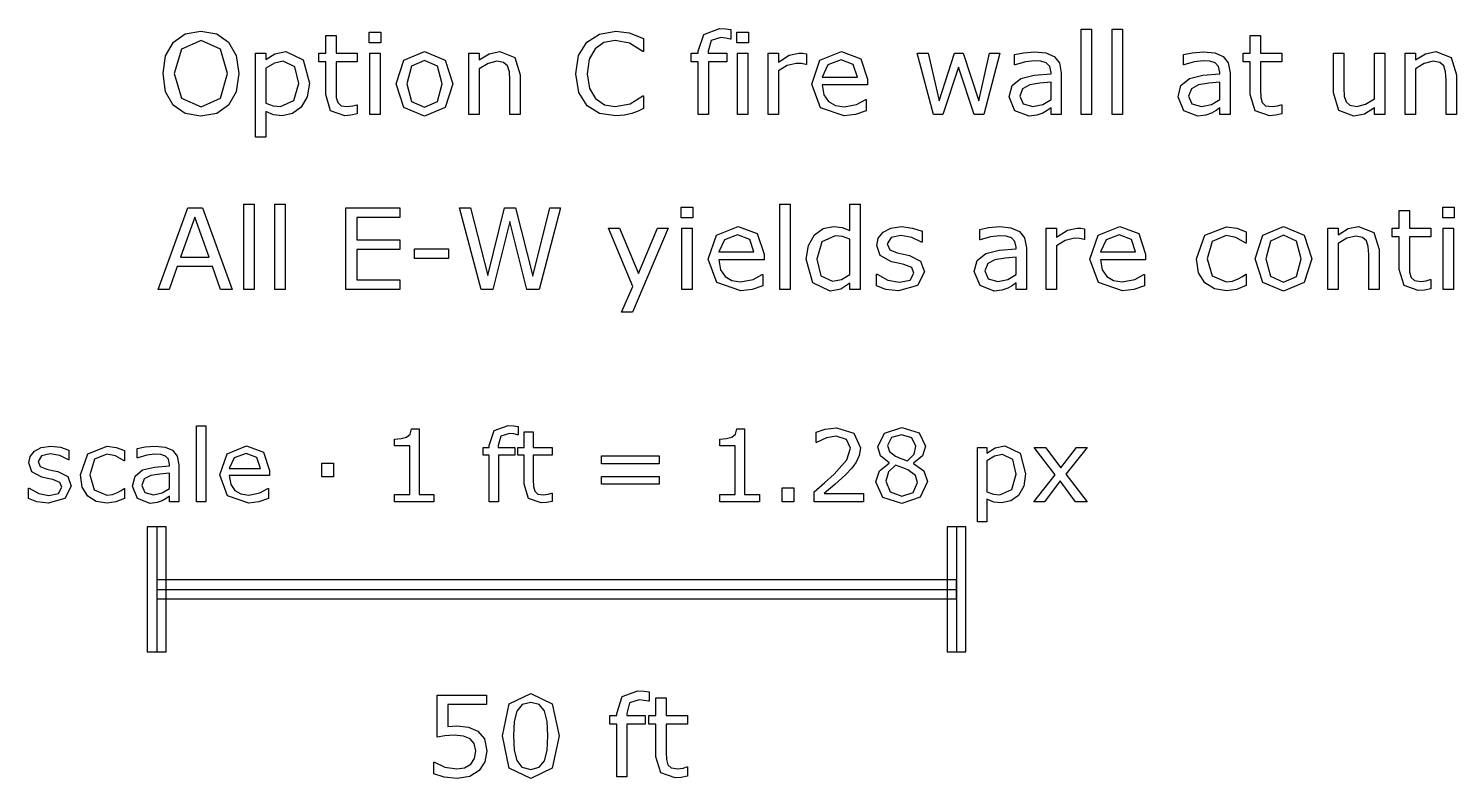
# Model space of a CAD drawing. Extents: x -17 to 192, y 167 to 459.
# Drawn here: x 2.05 to 32.24, y 167.97 to 183.85 of the extents above; entities that cross this region are included whole.
import ezdxf

# ---------------------------------------------------------------- set-up
doc = ezdxf.new("R2010")
doc.units = 0

msp = doc.modelspace()

# ---------------------------------------------------------------- linework, layer by layer
at = {"layer": 'Layer 1', "color": 7}
for points in [[(16.915225, 183.631263), (16.903597, 183.631263), (16.809417, 183.652165), (16.707098, 183.663806), (16.502459, 183.601021), (16.439672, 183.376628), (16.439672, 183.332443), (16.833834, 183.332443), (16.833834, 183.148743), (16.44665, 183.148743), (16.44665, 182.033684), (16.228059, 182.033684), (16.228059, 183.148743), (16.080394, 183.148743), (16.080394, 183.332443), (16.228059, 183.332443), (16.228059, 183.375464), (16.343168, 183.730084), (16.675705, 183.854491), (16.807092, 183.847612), (16.915225, 183.831208), (16.915225, 183.631263)], [(6.285655, 183.566149), (6.447273, 183.281272), (6.504246, 182.898738), (6.44611, 182.51504), (6.285655, 182.233682), (6.032182, 182.056941), (5.699645, 181.997648), (5.367107, 182.058105), (5.113635, 182.233682), (4.952017, 182.516204), (4.896207, 182.898738), (4.952017, 183.27778), (5.114798, 183.566149), (5.36827, 183.740562), (5.699645, 183.801019), (6.033345, 183.739398), (6.285655, 183.566149), (6.285655, 183.566149)], [(6.264726, 182.898738), (6.113573, 183.418485), (5.700808, 183.602185), (5.285718, 183.418485), (5.135727, 182.898738), (5.289206, 182.376689), (5.700808, 182.196455), (6.111248, 182.376689), (6.264726, 182.898738), (6.264726, 182.898738)], [(9.009904, 182.045299), (8.875029, 182.018576), (8.745967, 182.007993), (8.443661, 182.114964), (8.340179, 182.457969), (8.340179, 183.148637), (8.192513, 183.148637), (8.192513, 183.332337), (8.340179, 183.332337), (8.340179, 183.705558), (8.55877, 183.705558), (8.55877, 183.332337), (9.009904, 183.332337), (9.009904, 183.148637), (8.55877, 183.148637), (8.55877, 182.556791), (8.563421, 182.396348), (8.595977, 182.289377), (8.66574, 182.220771), (8.802941, 182.199869), (8.914562, 182.21495), (8.998278, 182.241699), (9.009906, 182.241699), (9.009904, 182.045299)], [(9.508711, 183.549877), (9.262214, 183.549877), (9.262214, 183.776598), (9.508711, 183.776598), (9.508711, 183.549877)], [(15.071154, 182.159255), (14.954882, 182.106947), (14.820007, 182.055777), (14.665366, 182.018576), (14.482819, 182.002172), (14.139817, 182.054507), (13.872391, 182.220771), (13.697984, 182.50099), (13.635197, 182.897468), (13.695659, 183.280002), (13.870066, 183.564879), (14.136329, 183.736964), (14.483981, 183.796257), (14.761871, 183.762549), (15.071154, 183.643936), (15.071154, 183.370701), (15.053713, 183.370701), (14.770009, 183.545114), (14.468866, 183.599751), (14.231671, 183.55673), (14.044473, 183.425364), (13.9189, 183.204437), (13.874716, 182.897468), (13.923551, 182.58354), (14.05145, 182.369599), (14.240973, 182.241699), (14.471191, 182.201006), (14.782799, 182.257971), (15.054876, 182.428892), (15.071153, 182.428892), (15.071154, 182.159255)], [(17.288458, 183.549877), (17.041962, 183.549877), (17.041962, 183.776598), (17.288458, 183.776598), (17.288458, 183.549877)], [(24.555447, 182.033684), (24.336856, 182.033684), (24.336856, 183.842876), (24.555447, 183.842876), (24.555447, 182.033684)], [(25.208895, 182.033684), (24.990304, 182.033684), (24.990304, 183.842876), (25.208895, 183.842876), (25.208895, 182.033684)], [(28.583103, 182.045299), (28.448229, 182.018576), (28.319165, 182.007993), (28.016861, 182.114964), (27.913377, 182.457969), (27.913377, 183.148637), (27.765713, 183.148637), (27.765713, 183.332337), (27.913377, 183.332337), (27.913377, 183.705558), (28.131967, 183.705558), (28.131967, 183.332337), (28.583103, 183.332337), (28.583103, 183.148637), (28.131967, 183.148637), (28.131967, 182.556791), (28.136624, 182.396348), (28.169181, 182.289377), (28.238944, 182.220771), (28.376146, 182.199869), (28.487765, 182.21495), (28.571482, 182.241699), (28.583097, 182.241699), (28.583103, 182.045299)], [(7.994851, 182.698766), (7.949505, 182.409233), (7.821606, 182.188333), (7.640222, 182.054613), (7.420468, 182.008099), (7.236759, 182.030059), (7.07049, 182.098666), (7.07049, 181.554524), (6.851899, 181.554524), (6.851899, 183.33231), (7.07049, 183.33231), (7.07049, 183.196262), (7.265827, 183.318367), (7.498371, 183.368346), (7.863464, 183.190467), (7.994851, 182.698634), (7.994851, 182.698766)], [(9.494757, 182.033684), (9.276166, 182.033684), (9.276166, 183.332443), (9.494757, 183.332443), (9.494757, 182.033684)], [(11.034196, 182.682468), (10.871416, 182.181348), (10.435396, 181.997648), (9.997052, 182.181348), (9.835434, 182.682468), (9.997052, 183.183615), (10.435396, 183.368479), (10.871416, 183.183615), (11.034196, 182.682468), (11.034196, 182.682468)], [(12.458526, 182.033684), (12.239935, 182.033684), (12.239935, 182.773167), (12.229471, 182.940595), (12.191101, 183.063864), (12.107385, 183.135937), (11.965534, 183.160278), (11.778336, 183.116093), (11.591138, 183.003301), (11.591138, 182.033684), (11.372547, 182.033684), (11.372547, 183.332443), (11.591138, 183.332443), (11.591138, 183.188271), (11.802753, 183.320801), (12.027158, 183.368479), (12.348068, 183.241744), (12.458526, 182.876645), (12.458526, 182.033684)], [(17.274505, 182.033684), (17.055914, 182.033684), (17.055914, 183.332443), (17.274505, 183.332443), (17.274505, 182.033684)], [(18.517451, 183.09408), (18.505823, 183.09408), (18.41048, 183.110484), (18.302347, 183.116305), (18.10701, 183.070955), (17.925626, 182.955862), (17.925626, 182.033684), (17.707035, 182.033684), (17.707035, 183.332443), (17.925626, 183.332443), (17.925626, 183.140593), (18.154682, 183.288257), (18.358158, 183.332443), (18.440711, 183.329003), (18.51745, 183.31842), (18.517451, 183.09408)], [(19.810394, 182.660402), (18.853477, 182.660402), (18.889521, 182.45109), (18.988352, 182.305755), (19.131366, 182.222041), (19.315076, 182.194127), (19.581338, 182.246462), (19.773187, 182.351104), (19.784815, 182.351104), (19.784815, 182.112741), (19.559248, 182.034848), (19.317402, 182.003442), (18.812783, 182.177855), (18.631399, 182.675509), (18.804644, 183.181286), (19.262754, 183.368479), (19.66738, 183.214994), (19.810395, 182.778988), (19.810394, 182.660402)], [(22.612545, 183.332443), (22.274194, 182.033684), (22.071881, 182.033684), (21.738181, 183.034787), (21.406806, 182.033684), (21.205656, 182.033684), (20.863817, 183.332443), (21.091709, 183.332443), (21.330067, 182.326683), (21.654465, 183.332443), (21.834686, 183.332443), (22.167224, 182.326683), (22.392791, 183.332443), (22.612545, 183.332443)], [(23.913626, 182.033684), (23.696198, 182.033684), (23.696198, 182.172034), (23.617133, 182.116234), (23.52179, 182.060433), (23.396217, 182.016248), (23.229948, 181.997727), (22.932292, 182.113985), (22.810207, 182.410477), (22.872994, 182.648839), (23.054378, 182.793011), (23.339244, 182.863945), (23.696198, 182.891859), (23.696198, 182.925567), (23.669456, 183.04881), (23.595042, 183.125565), (23.483421, 183.161601), (23.347383, 183.170862), (23.155534, 183.147578), (22.936943, 183.082465), (22.925317, 183.082465), (22.925317, 183.304529), (23.110189, 183.342894), (23.348547, 183.363796), (23.586904, 183.340512), (23.763637, 183.263757), (23.875258, 183.125406), (23.913628, 182.914957), (23.913626, 182.033684)], [(27.487822, 182.033684), (27.270395, 182.033684), (27.270395, 182.172034), (27.19133, 182.116234), (27.095987, 182.060433), (26.970414, 182.016248), (26.804144, 181.997727), (26.506489, 182.113985), (26.384403, 182.410477), (26.44719, 182.648839), (26.628572, 182.793011), (26.913438, 182.863945), (27.270395, 182.891859), (27.270395, 182.925567), (27.243651, 183.04881), (27.169237, 183.125565), (27.057618, 183.161601), (26.92158, 183.170862), (26.72973, 183.147578), (26.51114, 183.082465), (26.499525, 183.082465), (26.499525, 183.304529), (26.684397, 183.342894), (26.922754, 183.363796), (27.161112, 183.340512), (27.337845, 183.263757), (27.449465, 183.125406), (27.487835, 182.914957), (27.487822, 182.033684)], [(30.760875, 182.033658), (30.542284, 182.033658), (30.542284, 182.177829), (30.330668, 182.044135), (30.107426, 181.997621), (29.788842, 182.122028), (29.674896, 182.489455), (29.674896, 183.332416), (29.893487, 183.332416), (29.893487, 182.592933), (29.9028, 182.423177), (29.942334, 182.3034), (30.023725, 182.228999), (30.169063, 182.205716), (30.353935, 182.249901), (30.542297, 182.362693), (30.542297, 183.33239), (30.760888, 183.33239), (30.760875, 182.033658)], [(32.27706, 182.033658), (32.058469, 182.033658), (32.058469, 182.773141), (32.047992, 182.940569), (32.009624, 183.063838), (31.925908, 183.13591), (31.784057, 183.160252), (31.596859, 183.116067), (31.409661, 183.003275), (31.409661, 182.033684), (31.191071, 182.033684), (31.191071, 183.332443), (31.409661, 183.332443), (31.409661, 183.188271), (31.621275, 183.320801), (31.845681, 183.368479), (32.166591, 183.241744), (32.277049, 182.876645), (32.27706, 182.033658)], [(7.769284, 182.692945), (7.689056, 183.044074), (7.44256, 183.160358), (7.253037, 183.119665), (7.07049, 183.012694), (7.07049, 182.276703), (7.229783, 182.219712), (7.382099, 182.204631), (7.666965, 182.327874), (7.769284, 182.692972), (7.769284, 182.692945)], [(10.808629, 182.682468), (10.709798, 183.056879), (10.435396, 183.180122), (10.15867, 183.056879), (10.061001, 182.682468), (10.159832, 182.311576), (10.435396, 182.186004), (10.708635, 182.310411), (10.808629, 182.682468), (10.808629, 182.682468)], [(19.597616, 182.82783), (19.510412, 183.09408), (19.251126, 183.188271), (18.970911, 183.084793), (18.853477, 182.82783), (19.597616, 182.82783)], [(23.696198, 182.353433), (23.696198, 182.715038), (23.460166, 182.697576), (23.246226, 182.663841), (23.09391, 182.580127), (23.035774, 182.425505), (23.103212, 182.256886), (23.309013, 182.201086), (23.519465, 182.245271), (23.696198, 182.353406), (23.696198, 182.353433)], [(27.270395, 182.353433), (27.270395, 182.715038), (27.034363, 182.697576), (26.820422, 182.663841), (26.668106, 182.580127), (26.60997, 182.425505), (26.677409, 182.256886), (26.88321, 182.201086), (27.093662, 182.245271), (27.270395, 182.353406), (27.270395, 182.353433)], [(6.360069, 178.329522), (6.114735, 178.329522), (5.944978, 178.812042), (5.196188, 178.812042), (5.026431, 178.329522), (4.792725, 178.329522), (5.422918, 180.060821), (5.729876, 180.060821), (6.360069, 178.329522)], [(6.826319, 178.329522), (6.607728, 178.329522), (6.607728, 180.138714), (6.826319, 180.138714), (6.826319, 178.329522)], [(7.479767, 178.329522), (7.261176, 178.329522), (7.261176, 180.138714), (7.479767, 180.138714), (7.479767, 178.329522)], [(9.907522, 178.329522), (8.766896, 178.329522), (8.766896, 180.060821), (9.907522, 180.060821), (9.907522, 179.856166), (8.997114, 179.856166), (8.997114, 179.381795), (9.907522, 179.381795), (9.907522, 179.17714), (8.997114, 179.17714), (8.997114, 178.53415), (9.907522, 178.53415), (9.907522, 178.329522)], [(13.310799, 180.060821), (12.860827, 178.329522), (12.601541, 178.329522), (12.23761, 179.766631), (11.881818, 178.329522), (11.628345, 178.329522), (11.170234, 180.060821), (11.406266, 180.060821), (11.770197, 178.621357), (12.128314, 180.060821), (12.36202, 180.060821), (12.723626, 178.607414), (13.085231, 180.060821), (13.310799, 180.060821)], [(16.114112, 179.845715), (15.867616, 179.845715), (15.867616, 180.072436), (16.114112, 180.072436), (16.114112, 179.845715)], [(18.172124, 178.329522), (17.953533, 178.329522), (17.953533, 180.138714), (18.172124, 180.138714), (18.172124, 178.329522)], [(19.658078, 178.329522), (19.439487, 178.329522), (19.439487, 178.465571), (19.242987, 178.338835), (19.020908, 178.293486), (18.651164, 178.472529), (18.515126, 178.969019), (18.561634, 179.263182), (18.689533, 179.482945), (18.873243, 179.617803), (19.091834, 179.664317), (19.273218, 179.642092), (19.439487, 179.575814), (19.439487, 180.138582), (19.658078, 180.138582), (19.658078, 178.329522)], [(31.735233, 178.341164), (31.600357, 178.314441), (31.471296, 178.303857), (31.168989, 178.410828), (31.065508, 178.753834), (31.065508, 179.444501), (30.917841, 179.444501), (30.917841, 179.628201), (31.065508, 179.628201), (31.065508, 180.001422), (31.284098, 180.001422), (31.284098, 179.628201), (31.735233, 179.628201), (31.735233, 179.444501), (31.284098, 179.444501), (31.284098, 178.852656), (31.288755, 178.692212), (31.321309, 178.585241), (31.391072, 178.516635), (31.528274, 178.495733), (31.639893, 178.510814), (31.72361, 178.537564), (31.735225, 178.537564), (31.735233, 178.341164)], [(32.234038, 179.845741), (31.987542, 179.845741), (31.987542, 180.072463), (32.234038, 180.072463), (32.234038, 179.845741)], [(5.874053, 179.009712), (5.570583, 179.859658), (5.265951, 179.009712), (5.874053, 179.009712)], [(15.593215, 179.628281), (14.835122, 177.850494), (14.601416, 177.850494), (14.843261, 178.392308), (14.325852, 179.628281), (14.563046, 179.628281), (14.961859, 178.665542), (15.364159, 179.628281), (15.593215, 179.628281)], [(16.10016, 178.329522), (15.881569, 178.329522), (15.881569, 179.628281), (16.10016, 179.628281), (16.10016, 178.329522)], [(17.619833, 178.95624), (16.662915, 178.95624), (16.69896, 178.746928), (16.797791, 178.601593), (16.940805, 178.517879), (17.124514, 178.489965), (17.390777, 178.5423), (17.582626, 178.646942), (17.594251, 178.646942), (17.594251, 178.408579), (17.368684, 178.330686), (17.126839, 178.29928), (16.622219, 178.473693), (16.440835, 178.971347), (16.61408, 179.477124), (17.072191, 179.664317), (17.476817, 179.510832), (17.619831, 179.074826), (17.619833, 178.95624)], [(21.016132, 178.703907), (20.868467, 178.412072), (20.46733, 178.298116), (20.20223, 178.33185), (20.00108, 178.407415), (20.00108, 178.652763), (20.012705, 178.652763), (20.242924, 178.528356), (20.485932, 178.483007), (20.711499, 178.52952), (20.792889, 178.67602), (20.748706, 178.792278), (20.578949, 178.85972), (20.456864, 178.884062), (20.320826, 178.914277), (20.077818, 179.046833), (20.006892, 179.263103), (20.039448, 179.414259), (20.140604, 179.540995), (20.30571, 179.627037), (20.531278, 179.659581), (20.766147, 179.63053), (20.964972, 179.561923), (20.964972, 179.328217), (20.953346, 179.328217), (20.74987, 179.431695), (20.515001, 179.474717), (20.312688, 179.428203), (20.230135, 179.292181), (20.280132, 179.17124), (20.438262, 179.104988), (20.573137, 179.077075), (20.69871, 179.05141), (20.93358, 178.93166), (21.016132, 178.703748), (21.016132, 178.703907)], [(23.1753, 178.329522), (22.957872, 178.329522), (22.957872, 178.467872), (22.878807, 178.412072), (22.783464, 178.356271), (22.657891, 178.312086), (22.491622, 178.293565), (22.193966, 178.409823), (22.071881, 178.706315), (22.134667, 178.944677), (22.316052, 179.088849), (22.600917, 179.159783), (22.957872, 179.187697), (22.957872, 179.221405), (22.931129, 179.344648), (22.856716, 179.421403), (22.745095, 179.457439), (22.609057, 179.4667), (22.417208, 179.443416), (22.198617, 179.378303), (22.186989, 179.378303), (22.186989, 179.600367), (22.371861, 179.638732), (22.610218, 179.659634), (22.848576, 179.63635), (23.025309, 179.559595), (23.13693, 179.421244), (23.175299, 179.210795), (23.1753, 178.329522)], [(24.406619, 179.389918), (24.394993, 179.389918), (24.29965, 179.406322), (24.191517, 179.412143), (23.996181, 179.366793), (23.814797, 179.2517), (23.814797, 178.329522), (23.596206, 178.329522), (23.596206, 179.628281), (23.814797, 179.628281), (23.814797, 179.436431), (24.043852, 179.584095), (24.247328, 179.628281), (24.329881, 179.624841), (24.40662, 179.614258), (24.406619, 179.389918)], [(25.699562, 178.95624), (24.742645, 178.95624), (24.778689, 178.746928), (24.87752, 178.601593), (25.020534, 178.517879), (25.204244, 178.489965), (25.470506, 178.5423), (25.662355, 178.646942), (25.673983, 178.646942), (25.673983, 178.408579), (25.448416, 178.330686), (25.20657, 178.29928), (24.70195, 178.473693), (24.520567, 178.971347), (24.693812, 179.477124), (25.151922, 179.664317), (25.556548, 179.510832), (25.699563, 179.074826), (25.699562, 178.95624)], [(27.828499, 178.410908), (27.620372, 178.329522), (27.412246, 178.300444), (27.154122, 178.341137), (26.952972, 178.466735), (26.821586, 178.678348), (26.775077, 178.977168), (26.949485, 179.477124), (27.412246, 179.658496), (27.630837, 179.627116), (27.828499, 179.550387), (27.828499, 179.307368), (27.816883, 179.307368), (27.609919, 179.427118), (27.402954, 179.468975), (27.108788, 179.343404), (27.001817, 178.977168), (27.106462, 178.615563), (27.402954, 178.489965), (27.53783, 178.507428), (27.661078, 178.552751), (27.750608, 178.603921), (27.816883, 178.651599), (27.828499, 178.651599), (27.828499, 178.410908)], [(29.215623, 178.978306), (29.052841, 178.477186), (28.616821, 178.293486), (28.178476, 178.477186), (28.016861, 178.978306), (28.178476, 179.479453), (28.616821, 179.664317), (29.052841, 179.479453), (29.215623, 178.978306), (29.215623, 178.978306)], [(30.639952, 178.329522), (30.421362, 178.329522), (30.421362, 179.069005), (30.410884, 179.236433), (30.372517, 179.359702), (30.2888, 179.431775), (30.146949, 179.456116), (29.959752, 179.411931), (29.772554, 179.299139), (29.772554, 178.329522), (29.553963, 178.329522), (29.553963, 179.628281), (29.772554, 179.628281), (29.772554, 179.484109), (29.984167, 179.616639), (30.208574, 179.664317), (30.529484, 179.537582), (30.639942, 179.172483), (30.639952, 178.329522)], [(32.220095, 178.329548), (32.001502, 178.329548), (32.001502, 179.628307), (32.220095, 179.628307), (32.220095, 178.329548)], [(17.407055, 179.123668), (17.319851, 179.389918), (17.060565, 179.484109), (16.78035, 179.380631), (16.662915, 179.123668), (17.407055, 179.123668)], [(19.439487, 178.649271), (19.439487, 179.394574), (19.281357, 179.449211), (19.129041, 179.464292), (18.843012, 179.336393), (18.740693, 178.973623), (18.819758, 178.621304), (19.07323, 178.501554), (19.261591, 178.542247), (19.439487, 178.649218), (19.439487, 178.649271)], [(25.486784, 179.123668), (25.39958, 179.389918), (25.140294, 179.484109), (24.860079, 179.380631), (24.742645, 179.123668), (25.486784, 179.123668)], [(28.990055, 178.978306), (28.891223, 179.352717), (28.616821, 179.47596), (28.340094, 179.352717), (28.242426, 178.978306), (28.341258, 178.607414), (28.616821, 178.481842), (28.890061, 178.606249), (28.990055, 178.978306), (28.990055, 178.978306)], [(10.943504, 178.981798), (10.217968, 178.981798), (10.217968, 179.192248), (10.943504, 179.192248), (10.943504, 178.981798)], [(22.957872, 178.649271), (22.957872, 179.010876), (22.72184, 178.993414), (22.5079, 178.959679), (22.355584, 178.875965), (22.297448, 178.721343), (22.364886, 178.552724), (22.570687, 178.496924), (22.781139, 178.541109), (22.957872, 178.649244), (22.957872, 178.649271)], [(5.799639, 173.831611), (5.605336, 173.831611), (5.605336, 175.439773), (5.799639, 175.439773), (5.799639, 173.831611)], [(12.414214, 175.251681), (12.403879, 175.251681), (12.320163, 175.270202), (12.229213, 175.28052), (12.047312, 175.224693), (11.991502, 175.025224), (11.991502, 174.98596), (12.341867, 174.98596), (12.341867, 174.82266), (11.997702, 174.82266), (11.997702, 173.831611), (11.803399, 173.831611), (11.803399, 174.822765), (11.672141, 174.822765), (11.672141, 174.986066), (11.803399, 174.986066), (11.803399, 175.024298), (11.905718, 175.339522), (12.201307, 175.450118), (12.318096, 175.443768), (12.414214, 175.429216), (12.414214, 175.251681)], [(19.724353, 173.831611), (18.682557, 173.831611), (18.682557, 174.047617), (18.899598, 174.233645), (19.103203, 174.418641), (19.37502, 174.723547), (19.448401, 174.968498), (19.368819, 175.155558), (19.148678, 175.223767), (18.945073, 175.190694), (18.731133, 175.089412), (18.720798, 175.089412), (18.720798, 175.30645), (18.916135, 175.372595), (19.153846, 175.402573), (19.524883, 175.287849), (19.659241, 174.978816), (19.636503, 174.814484), (19.571391, 174.670842), (19.476306, 174.544742), (19.345048, 174.407291), (19.116638, 174.196444), (18.896497, 174.008352), (19.724353, 174.008352), (19.724353, 173.831611)], [(21.081374, 174.260527), (20.925311, 173.928766), (20.534638, 173.796474), (20.135697, 173.92567), (19.987902, 174.256399), (20.062316, 174.487909), (20.272122, 174.653274), (20.272122, 174.659359), (20.088154, 174.804059), (20.029243, 175.000433), (20.17187, 175.289807), (20.534638, 175.405562), (20.902574, 175.294967), (21.040033, 175.013847), (20.974921, 174.808187), (20.783718, 174.651104), (20.783718, 174.644754), (21.004893, 174.491799), (21.081374, 174.260288), (21.081374, 174.260527)], [(10.632413, 173.831611), (9.799389, 173.831611), (9.799389, 173.988694), (10.119783, 173.988694), (10.119783, 175.020171), (9.799389, 175.020171), (9.799389, 175.160717), (9.938916, 175.171036), (10.05157, 175.203077), (10.125984, 175.268191), (10.158023, 175.375664), (10.31822, 175.375664), (10.31822, 173.988667), (10.632413, 173.988667), (10.632413, 173.831611)], [(13.136649, 173.841956), (13.01676, 173.818144), (12.902039, 173.808883), (12.633322, 173.903948), (12.541338, 174.208853), (12.541338, 174.822765), (12.41008, 174.822765), (12.41008, 174.986066), (12.541338, 174.986066), (12.541338, 175.317827), (12.735641, 175.317827), (12.735641, 174.986066), (13.136649, 174.986066), (13.136649, 174.822765), (12.735641, 174.822765), (12.735641, 174.296695), (12.739776, 174.154058), (12.768715, 174.058994), (12.830727, 173.998007), (12.952683, 173.979486), (13.051901, 173.99298), (13.126315, 174.016793), (13.13665, 174.016793), (13.136649, 173.841956)], [(17.520872, 173.831611), (16.687849, 173.831611), (16.687849, 173.988694), (17.008243, 173.988694), (17.008243, 175.020171), (16.687849, 175.020171), (16.687849, 175.160717), (16.827375, 175.171036), (16.94003, 175.203077), (17.014444, 175.268191), (17.046483, 175.375664), (17.20668, 175.375664), (17.20668, 173.988667), (17.520872, 173.988667), (17.520872, 173.831611)], [(20.836428, 175.011889), (20.750645, 175.187599), (20.533605, 175.253745), (20.319664, 175.191726), (20.236982, 175.024298), (20.278323, 174.895102), (20.405447, 174.798979), (20.515001, 174.750428), (20.655561, 174.700819), (20.797154, 174.842397), (20.836428, 175.011889), (20.836428, 175.011889)], [(2.951237, 174.164403), (2.819979, 173.90498), (2.463412, 173.803697), (2.227768, 173.833675), (2.048968, 173.900852), (2.048968, 174.118922), (2.059303, 174.118922), (2.263942, 174.008352), (2.479949, 173.96803), (2.680453, 174.009384), (2.7528, 174.139612), (2.713526, 174.242958), (2.562631, 174.302886), (2.454111, 174.324582), (2.333188, 174.351437), (2.117181, 174.469282), (2.054136, 174.661502), (2.083075, 174.795857), (2.172991, 174.908517), (2.319752, 174.985008), (2.520257, 175.013927), (2.729029, 174.987997), (2.905762, 174.927011), (2.905762, 174.719287), (2.895428, 174.719287), (2.714561, 174.811256), (2.505788, 174.849515), (2.325954, 174.80816), (2.252574, 174.687246), (2.297015, 174.579746), (2.437575, 174.52085), (2.557464, 174.495979), (2.669085, 174.473225), (2.877858, 174.366757), (2.951238, 174.164192), (2.951237, 174.164403)], [(4.08295, 173.903948), (3.897948, 173.831611), (3.712947, 173.805682), (3.483504, 173.841877), (3.304704, 173.953478), (3.187915, 174.141596), (3.146574, 174.407211), (3.301603, 174.851631), (3.712947, 175.012842), (3.90725, 174.984955), (4.08295, 174.916745), (4.08295, 174.70074), (4.072615, 174.70074), (3.888648, 174.807181), (3.70468, 174.844382), (3.443197, 174.732754), (3.348113, 174.407211), (3.44113, 174.085769), (3.70468, 173.974168), (3.824569, 173.989779), (3.934123, 174.030075), (4.013704, 174.075557), (4.072615, 174.117916), (4.08295, 174.117916), (4.08295, 173.903948)], [(5.229132, 173.831611), (5.035862, 173.831611), (5.035862, 173.954589), (4.965582, 173.90498), (4.880833, 173.855371), (4.769212, 173.816106), (4.621418, 173.799702), (4.356835, 173.903048), (4.248314, 174.1666), (4.304125, 174.378478), (4.465355, 174.506642), (4.718569, 174.569692), (5.035862, 174.594563), (5.035862, 174.62454), (5.012092, 174.734104), (4.945946, 174.802313), (4.846727, 174.834354), (4.725805, 174.842556), (4.555273, 174.821919), (4.36097, 174.764028), (4.350635, 174.764028), (4.350635, 174.961433), (4.514966, 174.995538), (4.726839, 175.014059), (4.938712, 174.993421), (5.095809, 174.925212), (5.195027, 174.802234), (5.229133, 174.615147), (5.229132, 173.831611)], [(7.150459, 174.388691), (6.299866, 174.388691), (6.331905, 174.202636), (6.419755, 174.073466), (6.546879, 173.999039), (6.710176, 173.974168), (6.946854, 174.020656), (7.117386, 174.113683), (7.127721, 174.113683), (7.127721, 173.901805), (6.927217, 173.832563), (6.712243, 173.80465), (6.263692, 173.959696), (6.102462, 174.402025), (6.256457, 174.851631), (6.663667, 175.018028), (7.023335, 174.881582), (7.150458, 174.494021), (7.150459, 174.388691)], [(6.961323, 174.537518), (6.883809, 174.774188), (6.653332, 174.857902), (6.404252, 174.765906), (6.299866, 174.537518), (6.961323, 174.537518)], [(15.403175, 174.639833), (14.177411, 174.639833), (14.177411, 174.805197), (15.403175, 174.805197), (15.403175, 174.639833)], [(23.158764, 174.422795), (23.118456, 174.165435), (23.004768, 173.969062), (22.843538, 173.850211), (22.648201, 173.808883), (22.484904, 173.828462), (22.33711, 173.889422), (22.33711, 173.405738), (22.142807, 173.405738), (22.142807, 174.986013), (22.33711, 174.986013), (22.33711, 174.865072), (22.510742, 174.973604), (22.717448, 175.018054), (23.041975, 174.859913), (23.158764, 174.422742), (23.158764, 174.422795)], [(22.95826, 174.417504), (22.886946, 174.729632), (22.667838, 174.833005), (22.499373, 174.79681), (22.33711, 174.701745), (22.33711, 174.047511), (22.478703, 173.99687), (22.614095, 173.983376), (22.867309, 174.09294), (22.95826, 174.417451), (22.95826, 174.417504)], [(24.461008, 173.831611), (24.216063, 173.831611), (23.888434, 174.274999), (23.558739, 173.831611), (23.332397, 173.831611), (23.783015, 174.407291), (23.336531, 174.986066), (23.581477, 174.986066), (23.907038, 174.549901), (24.233632, 174.986066), (24.461008, 174.986066), (24.00729, 174.417609), (24.461008, 173.831611)], [(8.506447, 174.359745), (8.259434, 174.359745), (8.259434, 174.652242), (8.506447, 174.652242), (8.506447, 174.359745)], [(20.868467, 174.240894), (20.826093, 174.392818), (20.662795, 174.508573), (20.556342, 174.550933), (20.402346, 174.605728), (20.252485, 174.468251), (20.196674, 174.271904), (20.292793, 174.041425), (20.536705, 173.950462), (20.777517, 174.027985), (20.868467, 174.240894), (20.868467, 174.240894)], [(5.035862, 174.115826), (5.035862, 174.437268), (4.826056, 174.421658), (4.635887, 174.39168), (4.500495, 174.317253), (4.448818, 174.179802), (4.508763, 174.029942), (4.691697, 173.980333), (4.878766, 174.019597), (5.035862, 174.11572), (5.035862, 174.115826)], [(15.403175, 174.205758), (14.177411, 174.205758), (14.177411, 174.371122), (15.403175, 174.371122), (15.403175, 174.205758)], [(18.254677, 173.831611), (18.007664, 173.831611), (18.007664, 174.126171), (18.254677, 174.126171), (18.254677, 173.831611)], [(4.564057, 173.302445), (4.564057, 170.656615), (4.960931, 170.656615), (4.960931, 173.302445), (4.564057, 173.302445)], [(4.762494, 173.302445), (4.762494, 170.656615)], [(21.497369, 173.302445), (21.497369, 170.656615), (21.894243, 170.656615), (21.894243, 173.302445), (21.497369, 173.302445)], [(21.695806, 173.302445), (21.695806, 170.656615)], [(4.762494, 172.177967), (4.762494, 171.781093), (21.695806, 171.781093), (21.695806, 172.177967), (4.762494, 172.177967)], [(4.762494, 171.97953), (21.695806, 171.97953)], [(11.754242, 168.560747), (11.710059, 168.329369), (11.589136, 168.143341), (11.389148, 168.01777), (11.121723, 167.974749), (10.848484, 168.004964), (10.626405, 168.075899), (10.626405, 168.32122), (10.642682, 168.32122), (10.865924, 168.217742), (11.117071, 168.175885), (11.276364, 168.199168), (11.414727, 168.280554), (11.491467, 168.400331), (11.518209, 168.561938), (11.486816, 168.713094), (11.401937, 168.811916), (11.254272, 168.873537), (11.061261, 168.892058), (10.863599, 168.878035), (10.700818, 168.850148), (10.700818, 169.741952), (11.742614, 169.741952), (11.742614, 169.538461), (10.925223, 169.538461), (10.925223, 169.078033), (11.027542, 169.084913), (11.118234, 169.087558), (11.36473, 169.063217), (11.558904, 168.979476), (11.703082, 168.814376), (11.754241, 168.560906), (11.754242, 168.560747)], [(13.279728, 168.877003), (13.133226, 168.192157), (12.680928, 167.974749), (12.225143, 168.195649), (12.082128, 168.874675), (12.227468, 169.556029), (12.680928, 169.776956), (13.135551, 169.552537), (13.279728, 168.877003), (13.279728, 168.877003)], [(15.187749, 169.608364), (15.176121, 169.608364), (15.08194, 169.629266), (14.979621, 169.640907), (14.774983, 169.578122), (14.712196, 169.353729), (14.712196, 169.309544), (15.106357, 169.309544), (15.106357, 169.125844), (14.719174, 169.125844), (14.719174, 168.010785), (14.500582, 168.010785), (14.500582, 169.125844), (14.352917, 169.125844), (14.352917, 169.309544), (14.500582, 169.309544), (14.500582, 169.352565), (14.615692, 169.707185), (14.948229, 169.831592), (15.079616, 169.824713), (15.187749, 169.808309), (15.187749, 169.608364)], [(16.000489, 168.0224), (15.865614, 167.995677), (15.736552, 167.985094), (15.434245, 168.092065), (15.330763, 168.43507), (15.330763, 169.125738), (15.183098, 169.125738), (15.183098, 169.309438), (15.330763, 169.309438), (15.330763, 169.682659), (15.549354, 169.682659), (15.549354, 169.309438), (16.000489, 169.309438), (16.000489, 169.125738), (15.549354, 169.125738), (15.549354, 168.533892), (15.554006, 168.373449), (15.586562, 168.266478), (15.656325, 168.197872), (15.793526, 168.17697), (15.905147, 168.192051), (15.988862, 168.2188), (16.000491, 168.2188), (16.000489, 168.0224)], [(12.973933, 168.349134), (13.028581, 168.570061), (13.043697, 168.877003), (13.028581, 169.183972), (12.972771, 169.404873), (12.86115, 169.539757), (12.680928, 169.585107), (12.499544, 169.539757), (12.386761, 169.402571), (12.332113, 169.178152), (12.318161, 168.874675), (12.330951, 168.571225), (12.385599, 168.352626), (12.493732, 168.214249), (12.68093, 168.166598), (12.862313, 168.211947), (12.973934, 168.349134), (12.973933, 168.349134)]]:
    msp.add_lwpolyline(points, dxfattribs=at)

doc.saveas('drawing.dxf')
